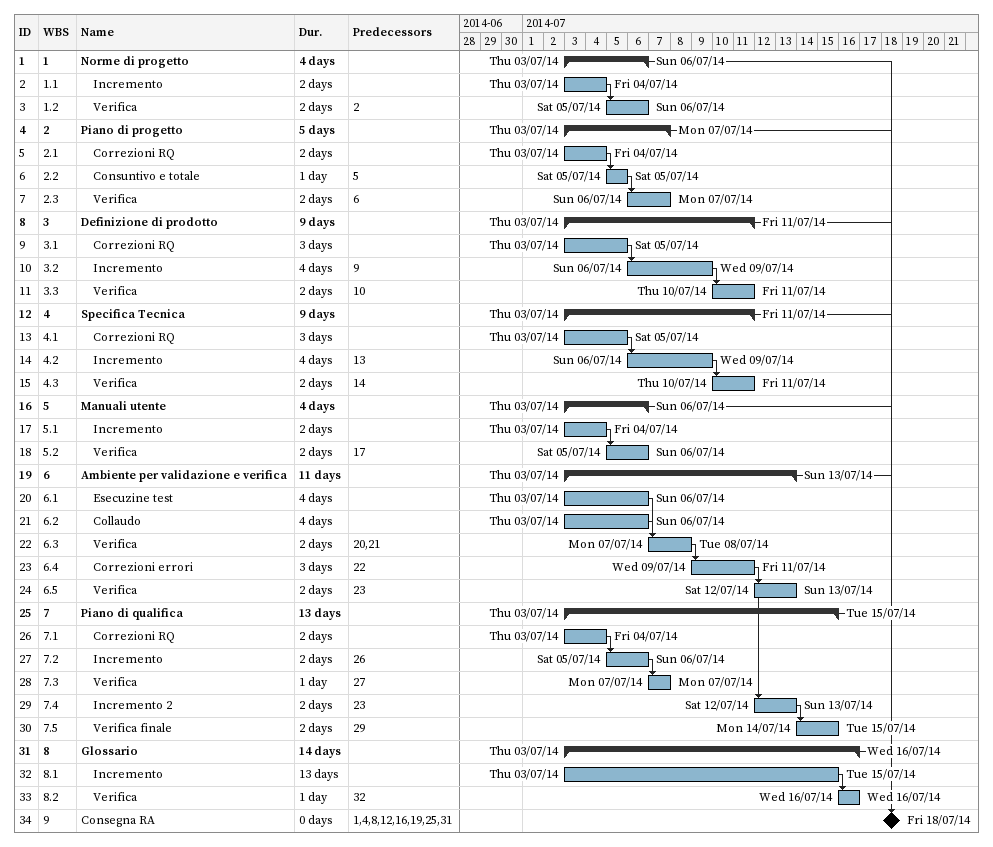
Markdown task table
| ID | WBS | Task | Duration | Start | Finish | Predecessors |
|---|---|---|---|---|---|---|
| 1 | 1 | **Norme di progetto** | 4d | 2014-07-03 | 2014-07-06 |  |
| 2 | 1.1 | Incremento | 2d | 2014-07-03 | 2014-07-04 |  |
| 3 | 1.2 | Verifica | 2d | 2014-07-05 | 2014-07-06 | 2 |
| 4 | 2 | **Piano di progetto** | 5d | 2014-07-03 | 2014-07-07 |  |
| 5 | 2.1 | Correzioni RQ | 2d | 2014-07-03 | 2014-07-04 |  |
| 6 | 2.2 | Consuntivo e totale | 1d | 2014-07-05 | 2014-07-05 | 5 |
| 7 | 2.3 | Verifica | 2d | 2014-07-06 | 2014-07-07 | 6 |
| 8 | 3 | **Definizione di prodotto** | 9d | 2014-07-03 | 2014-07-11 |  |
| 9 | 3.1 | Correzioni RQ | 3d | 2014-07-03 | 2014-07-05 |  |
| 10 | 3.2 | Incremento | 4d | 2014-07-06 | 2014-07-09 | 9 |
| 11 | 3.3 | Verifica | 2d | 2014-07-10 | 2014-07-11 | 10 |
| 12 | 4 | **Specifica Tecnica** | 9d | 2014-07-03 | 2014-07-11 |  |
| 13 | 4.1 | Correzioni RQ | 3d | 2014-07-03 | 2014-07-05 |  |
| 14 | 4.2 | Incremento | 4d | 2014-07-06 | 2014-07-09 | 13 |
| 15 | 4.3 | Verifica | 2d | 2014-07-10 | 2014-07-11 | 14 |
| 16 | 5 | **Manuali utente** | 4d | 2014-07-03 | 2014-07-06 |  |
| 17 | 5.1 | Incremento | 2d | 2014-07-03 | 2014-07-04 |  |
| 18 | 5.2 | Verifica | 2d | 2014-07-05 | 2014-07-06 | 17 |
| 19 | 6 | **Ambiente per validazione e verifica** | 11d | 2014-07-03 | 2014-07-13 |  |
| 20 | 6.1 | Esecuzine test | 4d | 2014-07-03 | 2014-07-06 |  |
| 21 | 6.2 | Collaudo | 4d | 2014-07-03 | 2014-07-06 |  |
| 22 | 6.3 | Verifica | 2d | 2014-07-07 | 2014-07-08 | 20, 21 |
| 23 | 6.4 | Correzioni errori | 3d | 2014-07-09 | 2014-07-11 | 22 |
| 24 | 6.5 | Verifica | 2d | 2014-07-12 | 2014-07-13 | 23 |
| 25 | 7 | **Piano di qualifica** | 13d | 2014-07-03 | 2014-07-15 |  |
| 26 | 7.1 | Correzioni RQ | 2d | 2014-07-03 | 2014-07-04 |  |
| 27 | 7.2 | Incremento | 2d | 2014-07-05 | 2014-07-06 | 26 |
| 28 | 7.3 | Verifica | 1d | 2014-07-07 | 2014-07-07 | 27 |
| 29 | 7.4 | Incremento 2 | 2d | 2014-07-12 | 2014-07-13 | 23 |
| 30 | 7.5 | Verifica finale | 2d | 2014-07-14 | 2014-07-15 | 29 |
| 31 | 8 | **Glossario** | 14d | 2014-07-03 | 2014-07-16 |  |
| 32 | 8.1 | Incremento | 13d | 2014-07-03 | 2014-07-15 |  |
| 33 | 8.2 | Verifica | 1d | 2014-07-16 | 2014-07-16 | 32 |
| 34 | 9 | Consegna RA | 0d | 2014-07-18 | 2014-07-18 | 1, 4, 8, 12, 16, 19, 25, 31 |
